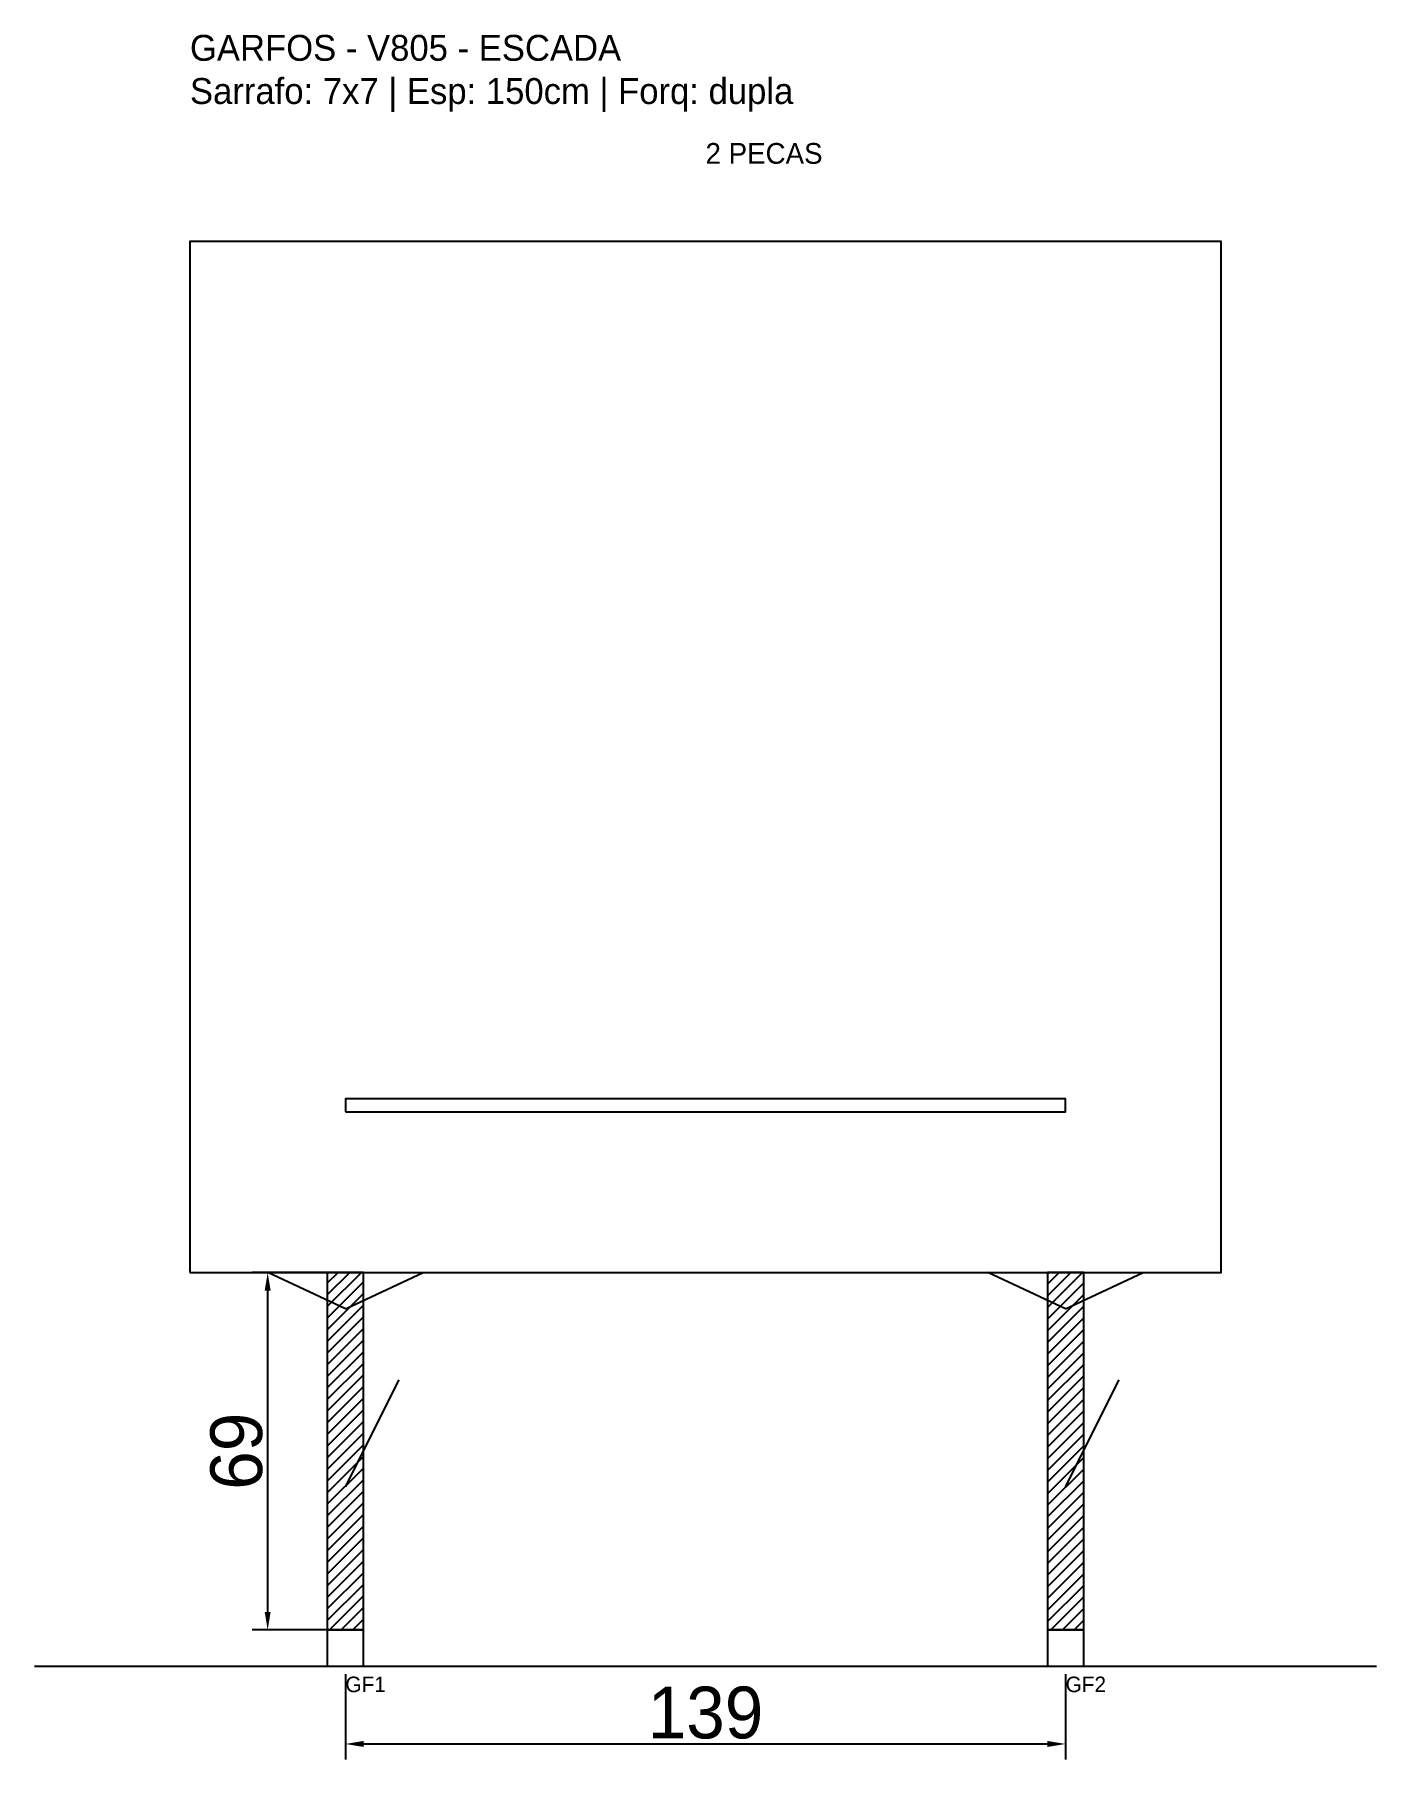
# Model space of a CAD drawing. Header units: metres. Extents: x -30 to 229, y -25 to 308.
import ezdxf

# ---------------------------------------------------------------- set-up
doc = ezdxf.new("R2010")
doc.units = ezdxf.units.M
for name, color, linetype in [('BARRA_ANCORAGEM', 1, 'Continuous'), ('COTA', 241, 'Continuous'), ('GARFOS OK', 3, 'Continuous'), ('NOME DA VIGA', 6, 'Continuous'), ('SARR_7x7', 40, 'Continuous'), ('TIRAS REESCORAMENTO', 252, 'Continuous'), ('VIGAS', 3, 'Continuous')]:
    doc.layers.add(name, color=color, linetype=linetype)
doc.dimstyles.new('EZ DXF', dxfattribs={"dimtxt": 10, "dimasz": 3.5, "dimexe": 3, "dimexo": 1.5, "dimgap": 1, "dimtad": 1, "dimdec": 1, "dimdsep": 46, "dimcen": 2.5, "dimazin": 3, "dimtfac": 1, "dimtmove": 0, "dimatfit": 3})

msp = doc.modelspace()

# ---------------------------------------------------------------- hatches: boundary and pattern name
at = {"layer": 'COTA'}
h = msp.add_hatch(dxfattribs=at)
h.set_pattern_fill('ANSI31', scale=0.5)
h.paths.add_polyline_path([(26.5, 0), (33.5, 0), (33.5, 69), (26.5, 69)])
h = msp.add_hatch(dxfattribs=at)
h.set_pattern_fill('ANSI31', scale=0.5)
h.paths.add_polyline_path([(165.5, 0), (172.5, 0), (172.5, 69), (165.5, 69)])

# ---------------------------------------------------------------- linework, layer by layer
at = {"layer": 'BARRA_ANCORAGEM'}
for p, q in [((30, 27.6), (40.35, 48.3)), ((169, 27.6), (179.35, 48.3))]:
    msp.add_line(p, q, dxfattribs=at)
at = {"layer": 'GARFOS OK'}
for p, q in [((30, 62), (15, 69)), ((15, 69), (45, 69)), ((30, 62), (45, 69)), ((169, 62), (154, 69)), ((154, 69), (184, 69)), ((169, 62), (184, 69))]:
    msp.add_line(p, q, dxfattribs=at)
at = {"layer": 'GARFOS OK', "linetype": 'CONTINUOUS'}
msp.add_line((-30, -7), (229, -7), dxfattribs=at)
at = {"layer": 'GARFOS OK'}
for points in [[(26.5, 0), (33.5, 0), (33.5, 69), (26.5, 69), (26.5, 0)], [(165.5, 0), (172.5, 0), (172.5, 69), (165.5, 69), (165.5, 0)]]:
    msp.add_lwpolyline(points, dxfattribs=at)
at = {"layer": 'SARR_7x7'}
for points in [[(26.5, -7), (33.5, -7), (33.5, 0), (26.5, 0), (26.5, -7)], [(165.5, -7), (172.5, -7), (172.5, 0), (165.5, 0), (165.5, -7)]]:
    msp.add_lwpolyline(points, dxfattribs=at)
at = {"layer": 'TIRAS REESCORAMENTO'}
msp.add_lwpolyline([(30, 100), (169, 100), (169, 102.5), (30, 102.5), (30, 100)], dxfattribs=at)
at = {"layer": 'VIGAS'}
msp.add_lwpolyline([(0, 69), (199, 69), (199, 268), (0, 268), (0, 69)], dxfattribs=at)

# ---------------------------------------------------------------- texts
at = {"layer": 'NOME DA VIGA'}
for s, height, p in [('2 PECAS', 4, (99.5, 283)), ('GF1', 3, (30, -12)), ('GF2', 3, (169, -12))]:
    msp.add_text(s, height=height, dxfattribs=at).set_placement(p)
at = {"layer": 'NOME DA VIGA', "insert": (0, 293), "char_height": 5, "attachment_point": 7}
msp.add_mtext('GARFOS - V805 - ESCADA\\PSarrafo: 7x7 | Esp: 150cm | Forq: dupla', dxfattribs=at)

# ---------------------------------------------------------------- dimensions: what is measured, and where the dimension line sits
at = {"layer": 'COTA'}
msp.add_linear_dim(base=(15, 0), p1=(30, 0), p2=(30, 69), angle=90, dimstyle='EZ DXF', dxfattribs=at).render()
msp.add_linear_dim(base=(30, -22), p1=(30, -7), p2=(169, -7), dimstyle='EZ DXF', dxfattribs=at).render()

doc.saveas('drawing.dxf')
